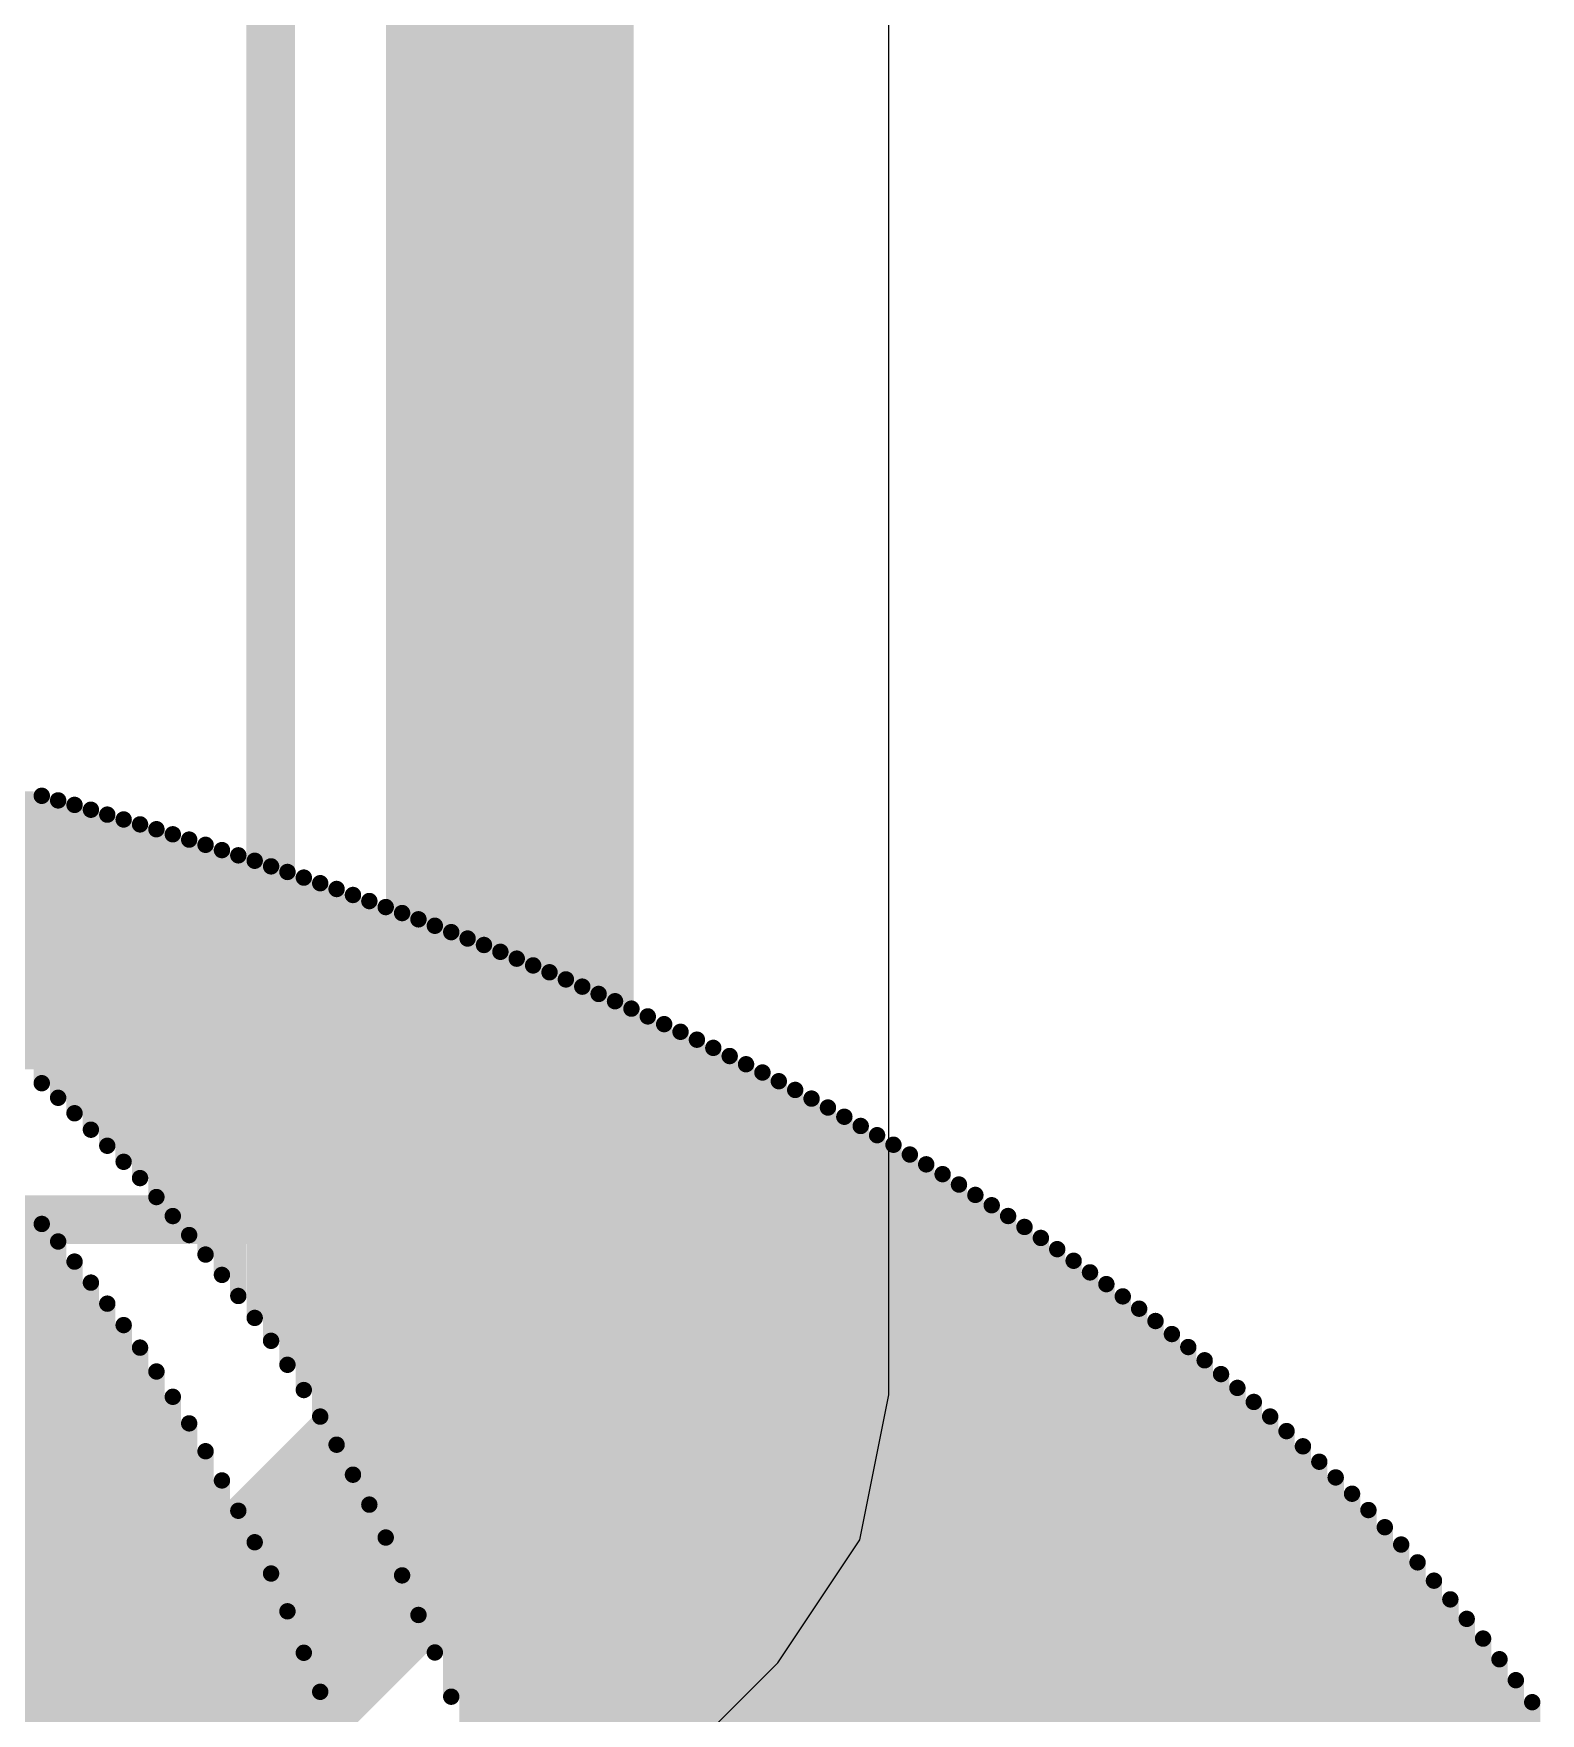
# Model space of a CAD drawing. Header units: millimetres. Extents: x 1.01 to 3.59, y 0.05 to 3.22.
# Drawn here: x 2.1578 to 2.2186, y 2.3112 to 2.379 of the extents above; entities that cross this region are included whole.
import ezdxf

# ---------------------------------------------------------------- set-up
doc = ezdxf.new("R2010")
doc.units = ezdxf.units.MM
doc.header["$MEASUREMENT"] = 0
for name, color, linetype in [('BottomOverlay', 54, 'Continuous'), ('Mechanical15', 56, 'Continuous'), ('TopLayer', 1, 'Continuous')]:
    doc.layers.add(name, color=color, linetype=linetype)

# ---------------------------------------------------------------- blocks, each defined once
blk = doc.blocks.new('RESC2013X38N_0805_NOOVERLAY_113')
at = {"layer": 'Mechanical15', "const_width": 0.001969}
for points in [[(0.03937, -0.068898), (0.03937, 0.068898)], [(-0.03937, -0.068898), (0.03937, -0.068898)]]:
    blk.add_lwpolyline(points, dxfattribs=at)
at = {"layer": 'Mechanical15', "const_width": 0.000984}
blk.add_lwpolyline([(0.038878, -0.068898, 1), (0.039862, -0.068898, 1)], format="xyb", close=True, dxfattribs=at)
blk.add_lwpolyline([(0.038878, -0.068898, 1), (0.039862, -0.068898, 1)], format="xyb", close=True, dxfattribs=at)
blk = doc.blocks.new('S______ROHS_B_125')
at = {"layer": 'BottomOverlay', "const_width": 0.000661}
for points in [[(0.038219, 0.107203), (-0.069625, 0.107203)], [(0.038219, 0.107203), (-0.069625, 0.107203)], [(0.037839, 0.106542), (-0.070512, 0.106542)], [(0.037839, 0.106542), (-0.070512, 0.106542)], [(0.037459, 0.105881), (-0.071358, 0.105881)], [(0.037459, 0.105881), (-0.071358, 0.105881)], [(0.037071, 0.105219), (-0.072192, 0.105219)], [(0.037071, 0.105219), (-0.072192, 0.105219)], [(0.036675, 0.104558), (-0.072988, 0.104558)], [(0.036675, 0.104558), (-0.072988, 0.104558)], [(0.036274, 0.103897), (-0.073774, 0.103897)], [(0.036274, 0.103897), (-0.073774, 0.103897)], [(0.035863, 0.103236), (-0.074529, 0.103236)], [(0.035863, 0.103236), (-0.074529, 0.103236)], [(0.035449, 0.102574), (-0.075269, 0.102574)], [(0.035449, 0.102574), (-0.075269, 0.102574)], [(0.035038, 0.101913), (-0.075987, 0.101913)], [(0.035038, 0.101913), (-0.075987, 0.101913)], [(0.034629, 0.101252), (-0.076688, 0.101252)], [(0.034629, 0.101252), (-0.076688, 0.101252)], [(0.03422, 0.100591), (-0.07738, 0.100591)], [(0.03422, 0.100591), (-0.07738, 0.100591)], [(0.033806, 0.099929), (-0.078039, 0.099929)], [(0.033806, 0.099929), (-0.078039, 0.099929)], [(0.033392, 0.099268), (-0.078698, 0.099268)], [(0.033392, 0.099268), (-0.078698, 0.099268)], [(0.03297, 0.098607), (-0.07933, 0.098607)], [(0.03297, 0.098607), (-0.07933, 0.098607)], [(0.032546, 0.097946), (-0.079952, 0.097946)], [(0.032546, 0.097946), (-0.079952, 0.097946)], [(0.032109, 0.097284), (-0.080567, 0.097284)], [(0.032109, 0.097284), (-0.080567, 0.097284)], [(0.031205, 0.095962), (-0.081743, 0.095962)], [(0.031205, 0.095962), (-0.081743, 0.095962)], [(0.031664, 0.096623), (-0.081155, 0.096623)], [(0.031664, 0.096623), (-0.081155, 0.096623)], [(0.030734, 0.0953), (-0.082311, 0.0953)], [(0.030734, 0.0953), (-0.082311, 0.0953)], [(0.03025, 0.094639), (-0.082868, 0.094639)], [(0.03025, 0.094639), (-0.082868, 0.094639)], [(0.029768, 0.093978), (-0.083425, 0.093978)], [(0.029768, 0.093978), (-0.083425, 0.093978)], [(0.029305, 0.093317), (-0.083959, 0.093317)], [(0.029305, 0.093317), (-0.083959, 0.093317)], [(0.028826, 0.092655), (-0.084485, 0.092655)], [(0.028826, 0.092655), (-0.084485, 0.092655)], [(0.028331, 0.091994), (-0.085011, 0.091994)], [(0.028331, 0.091994), (-0.085011, 0.091994)], [(0.027818, 0.091333), (-0.085508, 0.091333)], [(0.027818, 0.091333), (-0.085508, 0.091333)], [(0.027295, 0.090672), (-0.086005, 0.090672)], [(0.027295, 0.090672), (-0.086005, 0.090672)], [(0.026756, 0.09001), (-0.0865, 0.09001)], [(0.026756, 0.09001), (-0.0865, 0.09001)], [(0.026207, 0.089349), (-0.086974, 0.089349)], [(0.026207, 0.089349), (-0.086974, 0.089349)], [(0.025645, 0.088688), (-0.087442, 0.088688)], [(0.025645, 0.088688), (-0.087442, 0.088688)], [(0.025077, 0.088026), (-0.087911, 0.088026)], [(0.025077, 0.088026), (-0.087911, 0.088026)], [(0.024502, 0.087365), (-0.088364, 0.087365)], [(0.024502, 0.087365), (-0.088364, 0.087365)], [(0.023918, 0.086704), (-0.088806, 0.086704)], [(0.023918, 0.086704), (-0.088806, 0.086704)], [(0.023333, 0.086043), (-0.089249, 0.086043)], [(0.023333, 0.086043), (-0.089249, 0.086043)], [(0.022747, 0.085381), (-0.089684, 0.085381)], [(0.022747, 0.085381), (-0.089684, 0.085381)], [(0.022075, 0.08472), (-0.0901, 0.08472)], [(0.022075, 0.08472), (-0.0901, 0.08472)], [(0.021388, 0.084059), (-0.09052, 0.084059)], [(0.021388, 0.084059), (-0.09052, 0.084059)], [(0.020698, 0.083398), (-0.090939, 0.083398)], [(0.020698, 0.083398), (-0.090939, 0.083398)], [(0.020008, 0.082736), (-0.091334, 0.082736)], [(0.020008, 0.082736), (-0.091334, 0.082736)], [(0.019321, 0.082075), (-0.09173, 0.082075)], [(0.019321, 0.082075), (-0.09173, 0.082075)], [(0.018631, 0.081414), (-0.092126, 0.081414)], [(0.018631, 0.081414), (-0.092126, 0.081414)], [(0.017795, 0.080753), (-0.092511, 0.080753)], [(0.017795, 0.080753), (-0.092511, 0.080753)], [(0.016926, 0.080091), (-0.092883, 0.080091)], [(0.016926, 0.080091), (-0.092883, 0.080091)], [(0.016056, 0.07943), (-0.093256, 0.07943)], [(0.016056, 0.07943), (-0.093256, 0.07943)], [(0.015187, 0.078769), (-0.093628, 0.078769)], [(0.015187, 0.078769), (-0.093628, 0.078769)], [(0.014317, 0.078107), (-0.093987, 0.078107)], [(0.014317, 0.078107), (-0.093987, 0.078107)], [(0.013281, 0.077446), (-0.094339, 0.077446)], [(0.013281, 0.077446), (-0.094339, 0.077446)], [(0.012138, 0.076785), (-0.09469, 0.076785)], [(0.012138, 0.076785), (-0.09469, 0.076785)], [(0.010995, 0.076124), (-0.095042, 0.076124)], [(0.010995, 0.076124), (-0.095042, 0.076124)], [(0.009852, 0.075463), (-0.095375, 0.075463)], [(0.009852, 0.075463), (-0.095375, 0.075463)], [(0.008558, 0.074801), (-0.095705, 0.074801)], [(0.008558, 0.074801), (-0.095705, 0.074801)], [(0.007051, 0.07414), (-0.096036, 0.07414)], [(0.007051, 0.07414), (-0.096036, 0.07414)], [(0.005533, 0.073479), (-0.096367, 0.073479)], [(0.005533, 0.073479), (-0.096367, 0.073479)], [(0.003828, 0.072817), (-0.096684, 0.072817)], [(0.003828, 0.072817), (-0.096684, 0.072817)], [(0.001714, 0.072156), (-0.096994, 0.072156)], [(0.001714, 0.072156), (-0.096994, 0.072156)], [(-0.000718, 0.071495), (-0.097307, 0.071495)], [(-0.000718, 0.071495), (-0.097307, 0.071495)], [(-0.003665, 0.070834), (-0.097619, 0.070834)], [(-0.003665, 0.070834), (-0.097619, 0.070834)], [(-0.013719, 0.069511), (-0.098213, 0.069511)], [(-0.013719, 0.069511), (-0.098213, 0.069511)], [(-0.007593, 0.070172), (-0.097918, 0.070172)], [(-0.007593, 0.070172), (-0.097918, 0.070172)], [(-0.026874, 0.06885), (-0.098507, 0.06885)], [(-0.026874, 0.06885), (-0.098507, 0.06885)], [(-0.045061, 0.068189), (-0.098798, 0.068189)], [(-0.045061, 0.068189), (-0.098798, 0.068189)], [(-0.052263, 0.067527), (-0.099087, 0.067527)], [(-0.052263, 0.067527), (-0.099087, 0.067527)], [(-0.057099, 0.066866), (-0.099363, 0.066866)], [(-0.057099, 0.066866), (-0.099363, 0.066866)], [(-0.060221, 0.066205), (-0.099637, 0.066205)], [(-0.060221, 0.066205), (-0.099637, 0.066205)], [(-0.063379, 0.065544), (-0.099913, 0.065544)], [(-0.063379, 0.065544), (-0.099913, 0.065544)], [(-0.06562, 0.064882), (-0.100189, 0.064882)], [(-0.06562, 0.064882), (-0.100189, 0.064882)], [(-0.067763, 0.064221), (-0.100449, 0.064221)], [(-0.067763, 0.064221), (-0.100449, 0.064221)], [(-0.069846, 0.06356), (-0.100707, 0.06356)], [(-0.069846, 0.06356), (-0.100707, 0.06356)], [(-0.071632, 0.062898), (-0.100964, 0.062898)], [(-0.071632, 0.062898), (-0.100964, 0.062898)], [(-0.073144, 0.062237), (-0.101225, 0.062237)], [(-0.073144, 0.062237), (-0.101225, 0.062237)], [(-0.074743, 0.061576), (-0.101477, 0.061576)], [(-0.074743, 0.061576), (-0.101477, 0.061576)], [(-0.076271, 0.060915), (-0.101719, 0.060915)], [(-0.076271, 0.060915), (-0.101719, 0.060915)], [(-0.077599, 0.060253), (-0.101961, 0.060253)], [(-0.077599, 0.060253), (-0.101961, 0.060253)], [(-0.078807, 0.059592), (-0.102206, 0.059592)], [(-0.078807, 0.059592), (-0.102206, 0.059592)], [(-0.080017, 0.058931), (-0.102448, 0.058931)], [(-0.080017, 0.058931), (-0.102448, 0.058931)], [(-0.081153, 0.05827), (-0.102683, 0.05827)], [(-0.081153, 0.05827), (-0.102683, 0.05827)], [(0.03114, 0.05827), (-0.070044, 0.05827)], [(0.03114, 0.05827), (-0.070044, 0.05827)], [(-0.082225, 0.057608), (-0.102909, 0.057608)], [(-0.082225, 0.057608), (-0.102909, 0.057608)], [(0.030547, 0.057608), (-0.071619, 0.057608)], [(0.030547, 0.057608), (-0.071619, 0.057608)], [(-0.083243, 0.056947), (-0.103136, 0.056947)], [(-0.083243, 0.056947), (-0.103136, 0.056947)], [(0.029924, 0.056947), (-0.073293, 0.056947)], [(0.029924, 0.056947), (-0.073293, 0.056947)], [(-0.084211, 0.056286), (-0.103362, 0.056286)], [(-0.084211, 0.056286), (-0.103362, 0.056286)], [(0.029276, 0.056286), (-0.074818, 0.056286)], [(0.029276, 0.056286), (-0.074818, 0.056286)], [(-0.085136, 0.055625), (-0.103589, 0.055625)], [(-0.085136, 0.055625), (-0.103589, 0.055625)], [(0.028602, 0.055625), (-0.076081, 0.055625)], [(0.028602, 0.055625), (-0.076081, 0.055625)], [(-0.086021, 0.054963), (-0.103807, 0.054963)], [(-0.086021, 0.054963), (-0.103807, 0.054963)], [(0.027902, 0.054963), (-0.077352, 0.054963)], [(0.027902, 0.054963), (-0.077352, 0.054963)], [(-0.086872, 0.054302), (-0.104018, 0.054302)], [(-0.086872, 0.054302), (-0.104018, 0.054302)], [(0.027162, 0.054302), (-0.078575, 0.054302)], [(0.027162, 0.054302), (-0.078575, 0.054302)], [(-0.087692, 0.053641), (-0.104232, 0.053641)], [(-0.087692, 0.053641), (-0.104232, 0.053641)], [(0.026394, 0.053641), (-0.079754, 0.053641)], [(0.026394, 0.053641), (-0.079754, 0.053641)], [(-0.088481, 0.052979), (-0.104442, 0.052979)], [(-0.088481, 0.052979), (-0.104442, 0.052979)], [(0.025593, 0.052979), (-0.080879, 0.052979)], [(0.025593, 0.052979), (-0.080879, 0.052979)], [(-0.089246, 0.052318), (-0.104656, 0.052318)], [(-0.089246, 0.052318), (-0.104656, 0.052318)], [(0.024762, 0.052318), (-0.081952, 0.052318)], [(0.024762, 0.052318), (-0.081952, 0.052318)], [(-0.090014, 0.051657), (-0.104862, 0.051657)], [(-0.090014, 0.051657), (-0.104862, 0.051657)], [(0.023887, 0.051657), (-0.082972, 0.051657)], [(0.023887, 0.051657), (-0.082972, 0.051657)], [(-0.09078, 0.050996), (-0.105057, 0.050996)], [(-0.09078, 0.050996), (-0.105057, 0.050996)], [(0.022966, 0.050996), (-0.083935, 0.050996)], [(0.022966, 0.050996), (-0.083935, 0.050996)], [(-0.091436, 0.050334), (-0.105255, 0.050334)], [(-0.091436, 0.050334), (-0.105255, 0.050334)], [(0.022008, 0.050334), (-0.084847, 0.050334)], [(0.022008, 0.050334), (-0.084847, 0.050334)], [(-0.092084, 0.049673), (-0.10545, 0.049673)], [(-0.092084, 0.049673), (-0.10545, 0.049673)], [(0.021, 0.049673), (-0.085711, 0.049673)], [(0.021, 0.049673), (-0.085711, 0.049673)], [(-0.092732, 0.049012), (-0.105648, 0.049012)], [(-0.092732, 0.049012), (-0.105648, 0.049012)], [(0.019943, 0.049012), (-0.08656, 0.049012)], [(0.019943, 0.049012), (-0.08656, 0.049012)], [(-0.093396, 0.048351), (-0.105843, 0.048351)], [(-0.093396, 0.048351), (-0.105843, 0.048351)], [(0.018837, 0.048351), (-0.087408, 0.048351)], [(0.018837, 0.048351), (-0.087408, 0.048351)], [(-0.094021, 0.047689), (-0.106025, 0.047689)], [(-0.094021, 0.047689), (-0.106025, 0.047689)], [(0.01767, 0.047689), (-0.088221, 0.047689)], [(0.01767, 0.047689), (-0.088221, 0.047689)], [(-0.094609, 0.047028), (-0.10621, 0.047028)], [(-0.094609, 0.047028), (-0.10621, 0.047028)], [(0.016444, 0.047028), (-0.088929, 0.047028)], [(0.016444, 0.047028), (-0.088929, 0.047028)], [(-0.095174, 0.046367), (-0.106393, 0.046367)], [(-0.095174, 0.046367), (-0.106393, 0.046367)], [(0.015145, 0.046367), (-0.08964, 0.046367)], [(0.015145, 0.046367), (-0.08964, 0.046367)]]:
    blk.add_lwpolyline(points, dxfattribs=at)
at = {"layer": 'BottomOverlay', "const_width": 0.000331}
for points in [[(-0.06979, 0.107203, 1), (-0.069459, 0.107203, 1)], [(-0.06979, 0.107203, 1), (-0.069459, 0.107203, 1)], [(-0.070678, 0.106542, 1), (-0.070347, 0.106542, 1)], [(-0.070678, 0.106542, 1), (-0.070347, 0.106542, 1)], [(-0.071524, 0.105881, 1), (-0.071193, 0.105881, 1)], [(-0.071524, 0.105881, 1), (-0.071193, 0.105881, 1)], [(-0.072357, 0.105219, 1), (-0.072026, 0.105219, 1)], [(-0.072357, 0.105219, 1), (-0.072026, 0.105219, 1)], [(-0.073153, 0.104558, 1), (-0.072823, 0.104558, 1)], [(-0.073153, 0.104558, 1), (-0.072823, 0.104558, 1)], [(-0.07394, 0.103897, 1), (-0.073609, 0.103897, 1)], [(-0.07394, 0.103897, 1), (-0.073609, 0.103897, 1)], [(-0.074695, 0.103236, 1), (-0.074364, 0.103236, 1)], [(-0.074695, 0.103236, 1), (-0.074364, 0.103236, 1)], [(-0.075434, 0.102574, 1), (-0.075104, 0.102574, 1)], [(-0.075434, 0.102574, 1), (-0.075104, 0.102574, 1)], [(-0.076153, 0.101913, 1), (-0.075822, 0.101913, 1)], [(-0.076153, 0.101913, 1), (-0.075822, 0.101913, 1)], [(-0.076853, 0.101252, 1), (-0.076522, 0.101252, 1)], [(-0.076853, 0.101252, 1), (-0.076522, 0.101252, 1)], [(-0.077545, 0.100591, 1), (-0.077215, 0.100591, 1)], [(-0.077545, 0.100591, 1), (-0.077215, 0.100591, 1)], [(-0.078204, 0.099929, 1), (-0.077873, 0.099929, 1)], [(-0.078204, 0.099929, 1), (-0.077873, 0.099929, 1)], [(-0.078863, 0.099268, 1), (-0.078532, 0.099268, 1)], [(-0.078863, 0.099268, 1), (-0.078532, 0.099268, 1)], [(-0.079495, 0.098607, 1), (-0.079165, 0.098607, 1)], [(-0.079495, 0.098607, 1), (-0.079165, 0.098607, 1)], [(-0.080118, 0.097946, 1), (-0.079787, 0.097946, 1)], [(-0.080118, 0.097946, 1), (-0.079787, 0.097946, 1)], [(-0.080732, 0.097284, 1), (-0.080401, 0.097284, 1)], [(-0.080732, 0.097284, 1), (-0.080401, 0.097284, 1)], [(-0.081909, 0.095962, 1), (-0.081578, 0.095962, 1)], [(-0.081909, 0.095962, 1), (-0.081578, 0.095962, 1)], [(-0.08132, 0.096623, 1), (-0.08099, 0.096623, 1)], [(-0.08132, 0.096623, 1), (-0.08099, 0.096623, 1)], [(-0.082476, 0.0953, 1), (-0.082146, 0.0953, 1)], [(-0.082476, 0.0953, 1), (-0.082146, 0.0953, 1)], [(-0.083033, 0.094639, 1), (-0.082703, 0.094639, 1)], [(-0.083033, 0.094639, 1), (-0.082703, 0.094639, 1)], [(-0.08359, 0.093978, 1), (-0.08326, 0.093978, 1)], [(-0.08359, 0.093978, 1), (-0.08326, 0.093978, 1)], [(-0.084124, 0.093317, 1), (-0.083794, 0.093317, 1)], [(-0.084124, 0.093317, 1), (-0.083794, 0.093317, 1)], [(-0.08465, 0.092655, 1), (-0.08432, 0.092655, 1)], [(-0.08465, 0.092655, 1), (-0.08432, 0.092655, 1)], [(-0.085176, 0.091994, 1), (-0.084845, 0.091994, 1)], [(-0.085176, 0.091994, 1), (-0.084845, 0.091994, 1)], [(-0.085673, 0.091333, 1), (-0.085343, 0.091333, 1)], [(-0.085673, 0.091333, 1), (-0.085343, 0.091333, 1)], [(-0.08617, 0.090672, 1), (-0.08584, 0.090672, 1)], [(-0.08617, 0.090672, 1), (-0.08584, 0.090672, 1)], [(-0.086665, 0.09001, 1), (-0.086334, 0.09001, 1)], [(-0.086665, 0.09001, 1), (-0.086334, 0.09001, 1)], [(-0.087139, 0.089349, 1), (-0.086808, 0.089349, 1)], [(-0.087139, 0.089349, 1), (-0.086808, 0.089349, 1)], [(-0.087608, 0.088688, 1), (-0.087277, 0.088688, 1)], [(-0.087608, 0.088688, 1), (-0.087277, 0.088688, 1)], [(-0.088076, 0.088026, 1), (-0.087746, 0.088026, 1)], [(-0.088076, 0.088026, 1), (-0.087746, 0.088026, 1)], [(-0.088529, 0.087365, 1), (-0.088199, 0.087365, 1)], [(-0.088529, 0.087365, 1), (-0.088199, 0.087365, 1)], [(-0.088972, 0.086704, 1), (-0.088641, 0.086704, 1)], [(-0.088972, 0.086704, 1), (-0.088641, 0.086704, 1)], [(-0.089414, 0.086043, 1), (-0.089084, 0.086043, 1)], [(-0.089414, 0.086043, 1), (-0.089084, 0.086043, 1)], [(-0.089849, 0.085381, 1), (-0.089519, 0.085381, 1)], [(-0.089849, 0.085381, 1), (-0.089519, 0.085381, 1)], [(-0.090266, 0.08472, 1), (-0.089935, 0.08472, 1)], [(-0.090266, 0.08472, 1), (-0.089935, 0.08472, 1)], [(-0.090685, 0.084059, 1), (-0.090354, 0.084059, 1)], [(-0.090685, 0.084059, 1), (-0.090354, 0.084059, 1)], [(-0.091104, 0.083398, 1), (-0.090773, 0.083398, 1)], [(-0.091104, 0.083398, 1), (-0.090773, 0.083398, 1)], [(-0.0915, 0.082736, 1), (-0.091169, 0.082736, 1)], [(-0.0915, 0.082736, 1), (-0.091169, 0.082736, 1)], [(-0.091895, 0.082075, 1), (-0.091565, 0.082075, 1)], [(-0.091895, 0.082075, 1), (-0.091565, 0.082075, 1)], [(-0.092291, 0.081414, 1), (-0.091961, 0.081414, 1)], [(-0.092291, 0.081414, 1), (-0.091961, 0.081414, 1)], [(-0.092676, 0.080753, 1), (-0.092346, 0.080753, 1)], [(-0.092676, 0.080753, 1), (-0.092346, 0.080753, 1)], [(-0.093049, 0.080091, 1), (-0.092718, 0.080091, 1)], [(-0.093049, 0.080091, 1), (-0.092718, 0.080091, 1)], [(-0.093421, 0.07943, 1), (-0.09309, 0.07943, 1)], [(-0.093421, 0.07943, 1), (-0.09309, 0.07943, 1)], [(-0.093793, 0.078769, 1), (-0.093463, 0.078769, 1)], [(-0.093793, 0.078769, 1), (-0.093463, 0.078769, 1)], [(-0.094153, 0.078107, 1), (-0.093822, 0.078107, 1)], [(-0.094153, 0.078107, 1), (-0.093822, 0.078107, 1)], [(-0.094504, 0.077446, 1), (-0.094173, 0.077446, 1)], [(-0.094504, 0.077446, 1), (-0.094173, 0.077446, 1)], [(-0.094855, 0.076785, 1), (-0.094525, 0.076785, 1)], [(-0.094855, 0.076785, 1), (-0.094525, 0.076785, 1)], [(-0.095207, 0.076124, 1), (-0.094876, 0.076124, 1)], [(-0.095207, 0.076124, 1), (-0.094876, 0.076124, 1)], [(-0.09554, 0.075463, 1), (-0.09521, 0.075463, 1)], [(-0.09554, 0.075463, 1), (-0.09521, 0.075463, 1)], [(-0.095871, 0.074801, 1), (-0.09554, 0.074801, 1)], [(-0.095871, 0.074801, 1), (-0.09554, 0.074801, 1)], [(-0.096201, 0.07414, 1), (-0.095871, 0.07414, 1)], [(-0.096201, 0.07414, 1), (-0.095871, 0.07414, 1)], [(-0.096532, 0.073479, 1), (-0.096201, 0.073479, 1)], [(-0.096532, 0.073479, 1), (-0.096201, 0.073479, 1)], [(-0.09685, 0.072817, 1), (-0.096519, 0.072817, 1)], [(-0.09685, 0.072817, 1), (-0.096519, 0.072817, 1)], [(-0.097159, 0.072156, 1), (-0.096829, 0.072156, 1)], [(-0.097159, 0.072156, 1), (-0.096829, 0.072156, 1)], [(-0.097472, 0.071495, 1), (-0.097141, 0.071495, 1)], [(-0.097472, 0.071495, 1), (-0.097141, 0.071495, 1)], [(-0.097784, 0.070834, 1), (-0.097454, 0.070834, 1)], [(-0.097784, 0.070834, 1), (-0.097454, 0.070834, 1)], [(-0.098378, 0.069511, 1), (-0.098047, 0.069511, 1)], [(-0.098378, 0.069511, 1), (-0.098047, 0.069511, 1)], [(-0.098084, 0.070172, 1), (-0.097753, 0.070172, 1)], [(-0.098084, 0.070172, 1), (-0.097753, 0.070172, 1)], [(-0.098672, 0.06885, 1), (-0.098341, 0.06885, 1)], [(-0.098672, 0.06885, 1), (-0.098341, 0.06885, 1)], [(-0.098964, 0.068189, 1), (-0.098633, 0.068189, 1)], [(-0.098964, 0.068189, 1), (-0.098633, 0.068189, 1)], [(-0.099253, 0.067527, 1), (-0.098922, 0.067527, 1)], [(-0.099253, 0.067527, 1), (-0.098922, 0.067527, 1)], [(-0.099529, 0.066866, 1), (-0.099198, 0.066866, 1)], [(-0.099529, 0.066866, 1), (-0.099198, 0.066866, 1)], [(-0.099802, 0.066205, 1), (-0.099471, 0.066205, 1)], [(-0.099802, 0.066205, 1), (-0.099471, 0.066205, 1)], [(-0.100078, 0.065544, 1), (-0.099747, 0.065544, 1)], [(-0.100078, 0.065544, 1), (-0.099747, 0.065544, 1)], [(-0.100354, 0.064882, 1), (-0.100023, 0.064882, 1)], [(-0.100354, 0.064882, 1), (-0.100023, 0.064882, 1)], [(-0.100614, 0.064221, 1), (-0.100284, 0.064221, 1)], [(-0.100614, 0.064221, 1), (-0.100284, 0.064221, 1)], [(-0.100872, 0.06356, 1), (-0.100541, 0.06356, 1)], [(-0.100872, 0.06356, 1), (-0.100541, 0.06356, 1)], [(-0.070011, 0.06356, 1), (-0.069681, 0.06356, 1)], [(-0.070011, 0.06356, 1), (-0.069681, 0.06356, 1)], [(-0.10113, 0.062898, 1), (-0.100799, 0.062898, 1)], [(-0.10113, 0.062898, 1), (-0.100799, 0.062898, 1)], [(-0.071797, 0.062898, 1), (-0.071467, 0.062898, 1)], [(-0.071797, 0.062898, 1), (-0.071467, 0.062898, 1)], [(-0.10139, 0.062237, 1), (-0.101059, 0.062237, 1)], [(-0.10139, 0.062237, 1), (-0.101059, 0.062237, 1)], [(-0.07331, 0.062237, 1), (-0.072979, 0.062237, 1)], [(-0.07331, 0.062237, 1), (-0.072979, 0.062237, 1)], [(-0.101643, 0.061576, 1), (-0.101312, 0.061576, 1)], [(-0.101643, 0.061576, 1), (-0.101312, 0.061576, 1)], [(-0.074908, 0.061576, 1), (-0.074578, 0.061576, 1)], [(-0.074908, 0.061576, 1), (-0.074578, 0.061576, 1)], [(-0.101885, 0.060915, 1), (-0.101554, 0.060915, 1)], [(-0.101885, 0.060915, 1), (-0.101554, 0.060915, 1)], [(-0.076436, 0.060915, 1), (-0.076106, 0.060915, 1)], [(-0.076436, 0.060915, 1), (-0.076106, 0.060915, 1)], [(-0.102127, 0.060253, 1), (-0.101796, 0.060253, 1)], [(-0.102127, 0.060253, 1), (-0.101796, 0.060253, 1)], [(-0.077764, 0.060253, 1), (-0.077434, 0.060253, 1)], [(-0.077764, 0.060253, 1), (-0.077434, 0.060253, 1)], [(-0.102372, 0.059592, 1), (-0.102041, 0.059592, 1)], [(-0.102372, 0.059592, 1), (-0.102041, 0.059592, 1)], [(-0.078972, 0.059592, 1), (-0.078641, 0.059592, 1)], [(-0.078972, 0.059592, 1), (-0.078641, 0.059592, 1)], [(-0.102614, 0.058931, 1), (-0.102283, 0.058931, 1)], [(-0.102614, 0.058931, 1), (-0.102283, 0.058931, 1)], [(-0.080183, 0.058931, 1), (-0.079852, 0.058931, 1)], [(-0.080183, 0.058931, 1), (-0.079852, 0.058931, 1)], [(-0.102848, 0.05827, 1), (-0.102517, 0.05827, 1)], [(-0.102848, 0.05827, 1), (-0.102517, 0.05827, 1)], [(-0.081318, 0.05827, 1), (-0.080987, 0.05827, 1)], [(-0.081318, 0.05827, 1), (-0.080987, 0.05827, 1)], [(-0.070209, 0.05827, 1), (-0.069878, 0.05827, 1)], [(-0.070209, 0.05827, 1), (-0.069878, 0.05827, 1)], [(-0.103074, 0.057608, 1), (-0.102744, 0.057608, 1)], [(-0.103074, 0.057608, 1), (-0.102744, 0.057608, 1)], [(-0.08239, 0.057608, 1), (-0.08206, 0.057608, 1)], [(-0.08239, 0.057608, 1), (-0.08206, 0.057608, 1)], [(-0.071784, 0.057608, 1), (-0.071454, 0.057608, 1)], [(-0.071784, 0.057608, 1), (-0.071454, 0.057608, 1)], [(-0.103301, 0.056947, 1), (-0.10297, 0.056947, 1)], [(-0.103301, 0.056947, 1), (-0.10297, 0.056947, 1)], [(-0.083408, 0.056947, 1), (-0.083078, 0.056947, 1)], [(-0.083408, 0.056947, 1), (-0.083078, 0.056947, 1)], [(-0.073458, 0.056947, 1), (-0.073127, 0.056947, 1)], [(-0.073458, 0.056947, 1), (-0.073127, 0.056947, 1)], [(-0.103527, 0.056286, 1), (-0.103197, 0.056286, 1)], [(-0.103527, 0.056286, 1), (-0.103197, 0.056286, 1)], [(-0.084377, 0.056286, 1), (-0.084046, 0.056286, 1)], [(-0.084377, 0.056286, 1), (-0.084046, 0.056286, 1)], [(-0.074984, 0.056286, 1), (-0.074653, 0.056286, 1)], [(-0.074984, 0.056286, 1), (-0.074653, 0.056286, 1)], [(-0.103754, 0.055625, 1), (-0.103423, 0.055625, 1)], [(-0.103754, 0.055625, 1), (-0.103423, 0.055625, 1)], [(-0.085301, 0.055625, 1), (-0.08497, 0.055625, 1)], [(-0.085301, 0.055625, 1), (-0.08497, 0.055625, 1)], [(-0.076246, 0.055625, 1), (-0.075916, 0.055625, 1)], [(-0.076246, 0.055625, 1), (-0.075916, 0.055625, 1)], [(-0.103973, 0.054963, 1), (-0.103642, 0.054963, 1)], [(-0.103973, 0.054963, 1), (-0.103642, 0.054963, 1)], [(-0.086186, 0.054963, 1), (-0.085856, 0.054963, 1)], [(-0.086186, 0.054963, 1), (-0.085856, 0.054963, 1)], [(-0.077517, 0.054963, 1), (-0.077186, 0.054963, 1)], [(-0.077517, 0.054963, 1), (-0.077186, 0.054963, 1)], [(-0.104183, 0.054302, 1), (-0.103853, 0.054302, 1)], [(-0.104183, 0.054302, 1), (-0.103853, 0.054302, 1)], [(-0.087037, 0.054302, 1), (-0.086707, 0.054302, 1)], [(-0.087037, 0.054302, 1), (-0.086707, 0.054302, 1)], [(-0.07874, 0.054302, 1), (-0.07841, 0.054302, 1)], [(-0.07874, 0.054302, 1), (-0.07841, 0.054302, 1)], [(-0.104397, 0.053641, 1), (-0.104066, 0.053641, 1)], [(-0.104397, 0.053641, 1), (-0.104066, 0.053641, 1)], [(-0.087858, 0.053641, 1), (-0.087527, 0.053641, 1)], [(-0.087858, 0.053641, 1), (-0.087527, 0.053641, 1)], [(-0.07992, 0.053641, 1), (-0.079589, 0.053641, 1)], [(-0.07992, 0.053641, 1), (-0.079589, 0.053641, 1)], [(-0.104608, 0.052979, 1), (-0.104277, 0.052979, 1)], [(-0.104608, 0.052979, 1), (-0.104277, 0.052979, 1)], [(-0.088646, 0.052979, 1), (-0.088316, 0.052979, 1)], [(-0.088646, 0.052979, 1), (-0.088316, 0.052979, 1)], [(-0.081044, 0.052979, 1), (-0.080714, 0.052979, 1)], [(-0.081044, 0.052979, 1), (-0.080714, 0.052979, 1)], [(-0.104821, 0.052318, 1), (-0.104491, 0.052318, 1)], [(-0.104821, 0.052318, 1), (-0.104491, 0.052318, 1)], [(-0.089412, 0.052318, 1), (-0.089081, 0.052318, 1)], [(-0.089412, 0.052318, 1), (-0.089081, 0.052318, 1)], [(-0.082117, 0.052318, 1), (-0.081786, 0.052318, 1)], [(-0.082117, 0.052318, 1), (-0.081786, 0.052318, 1)], [(-0.105027, 0.051657, 1), (-0.104696, 0.051657, 1)], [(-0.105027, 0.051657, 1), (-0.104696, 0.051657, 1)], [(-0.09018, 0.051657, 1), (-0.089849, 0.051657, 1)], [(-0.09018, 0.051657, 1), (-0.089849, 0.051657, 1)], [(-0.083138, 0.051657, 1), (-0.082807, 0.051657, 1)], [(-0.083138, 0.051657, 1), (-0.082807, 0.051657, 1)], [(-0.105222, 0.050996, 1), (-0.104892, 0.050996, 1)], [(-0.105222, 0.050996, 1), (-0.104892, 0.050996, 1)], [(-0.090945, 0.050996, 1), (-0.090615, 0.050996, 1)], [(-0.090945, 0.050996, 1), (-0.090615, 0.050996, 1)], [(-0.084101, 0.050996, 1), (-0.08377, 0.050996, 1)], [(-0.084101, 0.050996, 1), (-0.08377, 0.050996, 1)], [(-0.10542, 0.050334, 1), (-0.10509, 0.050334, 1)], [(-0.10542, 0.050334, 1), (-0.10509, 0.050334, 1)], [(-0.091601, 0.050334, 1), (-0.091271, 0.050334, 1)], [(-0.091601, 0.050334, 1), (-0.091271, 0.050334, 1)], [(-0.085012, 0.050334, 1), (-0.084681, 0.050334, 1)], [(-0.085012, 0.050334, 1), (-0.084681, 0.050334, 1)], [(-0.105615, 0.049673, 1), (-0.105285, 0.049673, 1)], [(-0.105615, 0.049673, 1), (-0.105285, 0.049673, 1)], [(-0.092249, 0.049673, 1), (-0.091919, 0.049673, 1)], [(-0.092249, 0.049673, 1), (-0.091919, 0.049673, 1)], [(-0.085876, 0.049673, 1), (-0.085546, 0.049673, 1)], [(-0.085876, 0.049673, 1), (-0.085546, 0.049673, 1)], [(-0.105813, 0.049012, 1), (-0.105483, 0.049012, 1)], [(-0.105813, 0.049012, 1), (-0.105483, 0.049012, 1)], [(-0.092898, 0.049012, 1), (-0.092567, 0.049012, 1)], [(-0.092898, 0.049012, 1), (-0.092567, 0.049012, 1)], [(-0.086725, 0.049012, 1), (-0.086394, 0.049012, 1)], [(-0.086725, 0.049012, 1), (-0.086394, 0.049012, 1)], [(-0.106009, 0.048351, 1), (-0.105678, 0.048351, 1)], [(-0.106009, 0.048351, 1), (-0.105678, 0.048351, 1)], [(-0.093562, 0.048351, 1), (-0.093231, 0.048351, 1)], [(-0.093562, 0.048351, 1), (-0.093231, 0.048351, 1)], [(-0.087574, 0.048351, 1), (-0.087243, 0.048351, 1)], [(-0.087574, 0.048351, 1), (-0.087243, 0.048351, 1)], [(-0.106191, 0.047689, 1), (-0.10586, 0.047689, 1)], [(-0.106191, 0.047689, 1), (-0.10586, 0.047689, 1)], [(-0.094186, 0.047689, 1), (-0.093856, 0.047689, 1)], [(-0.094186, 0.047689, 1), (-0.093856, 0.047689, 1)], [(-0.088386, 0.047689, 1), (-0.088055, 0.047689, 1)], [(-0.088386, 0.047689, 1), (-0.088055, 0.047689, 1)], [(-0.106376, 0.047028, 1), (-0.106045, 0.047028, 1)], [(-0.106376, 0.047028, 1), (-0.106045, 0.047028, 1)], [(-0.094775, 0.047028, 1), (-0.094444, 0.047028, 1)], [(-0.094775, 0.047028, 1), (-0.094444, 0.047028, 1)], [(-0.089094, 0.047028, 1), (-0.088764, 0.047028, 1)], [(-0.089094, 0.047028, 1), (-0.088764, 0.047028, 1)]]:
    blk.add_lwpolyline(points, format="xyb", close=True, dxfattribs=at)

msp = doc.modelspace()

# ---------------------------------------------------------------- linework, layer by layer
at = {"layer": 'TopLayer'}
for p, q in [((2.192325, 2.324032), (2.192325, 2.528878)), ((2.191161, 2.318179), (2.192325, 2.324032)), ((2.187846, 2.313217), (2.191161, 2.318179)), ((2.128656, 2.254027), (2.187846, 2.313217))]:
    msp.add_line(p, q, dxfattribs=at)
at = {"layer": 'TopLayer', "const_width": 0.01}
for points in [[(2.177032, 2.324032), (2.177032, 2.609968)], [(2.11337, 2.26037), (2.177032, 2.324032)]]:
    msp.add_lwpolyline(points, dxfattribs=at)
at = {"layer": 'TopLayer', "const_width": 0.005}
msp.add_lwpolyline([(2.174532, 2.324032, 1), (2.179532, 2.324032, 1)], format="xyb", close=True, dxfattribs=at)
msp.add_lwpolyline([(2.174532, 2.324032, 1), (2.179532, 2.324032, 1)], format="xyb", close=True, dxfattribs=at)

# ---------------------------------------------------------------- block references
msp.add_blockref('RESC2013X38N_0805_NOOVERLAY_113', (2.128, 2.4))
at = {"rotation": 270}
msp.add_blockref('S______ROHS_B_125', (2.111102, 2.242), dxfattribs=at)

doc.saveas('drawing.dxf')
